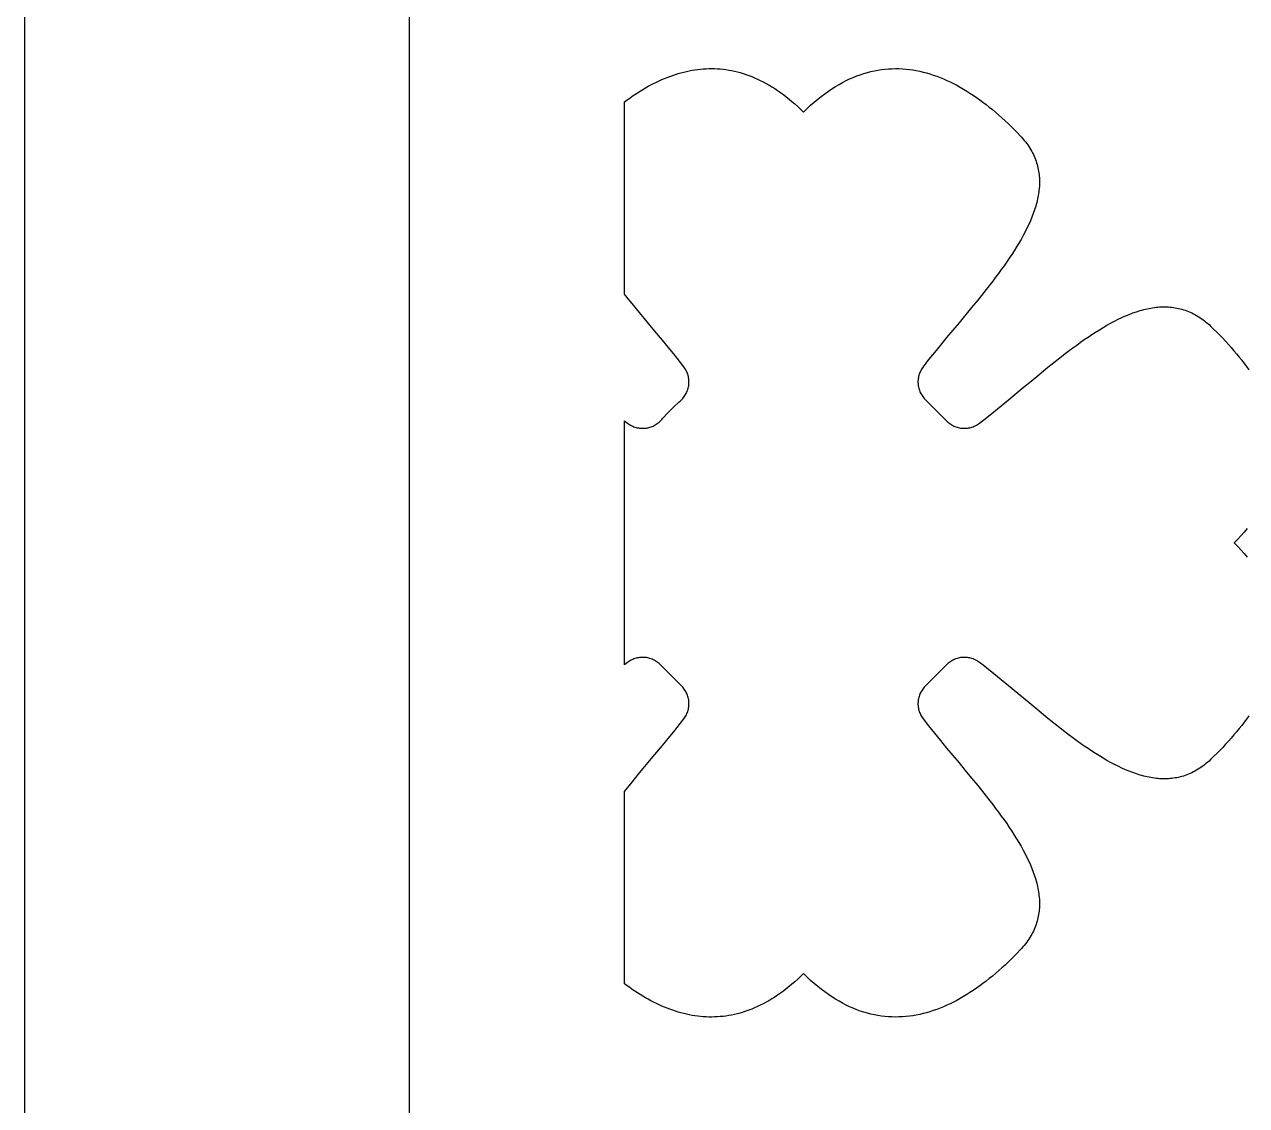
# Model space of a CAD drawing. Extents: x -1268 to 1319, y -900 to 956.
# Drawn here: x -1218.5 to -934.5, y -397.6 to -146.3 of the extents above; entities that cross this region are included whole.
import ezdxf

# ---------------------------------------------------------------- set-up
doc = ezdxf.new("R2010")
doc.units = 0
doc.layers.add('DIMENSIONS', color=253, linetype='CONTINUOUS')
doc.layers.add('LAYER_1', color=7, linetype='CONTINUOUS')

msp = doc.modelspace()

# ---------------------------------------------------------------- linework, layer by layer
at = {"layer": 'DIMENSIONS'}
msp.add_lwpolyline([(-1218.53, -16.66), (-1218.53, -879.77)], dxfattribs=at)
at = {"layer": 'LAYER_1'}
msp.add_lwpolyline([(-1129.08, -900), (-679.08, -900), (-679.08, 900), (-1129.08, 900)], close=True, dxfattribs=at)
for points in [[(-933.98, -307), (-934.52, -307.75), (-935.07, -308.49), (-935.64, -309.24), (-936.22, -309.98), (-936.82, -310.71), (-937.44, -311.45), (-938.07, -312.18), (-938.72, -312.9), (-939.38, -313.62), (-940.05, -314.34), (-940.74, -315.05), (-941.44, -315.76), (-942.16, -316.47), (-942.89, -317.17), (-943.24, -317.5), (-943.59, -317.81), (-943.95, -318.11), (-944.31, -318.4), (-944.67, -318.67), (-945.04, -318.93), (-945.4, -319.18), (-945.77, -319.42), (-946.14, -319.64), (-946.51, -319.85), (-946.88, -320.05), (-947.26, -320.23), (-947.63, -320.41), (-948.01, -320.57), (-948.39, -320.72), (-948.78, -320.85), (-949.16, -320.98), (-949.55, -321.09), (-949.93, -321.2), (-950.32, -321.29), (-950.71, -321.37), (-951.11, -321.44), (-951.5, -321.5), (-951.9, -321.55), (-952.29, -321.59), (-952.69, -321.61), (-953.09, -321.63), (-953.49, -321.64), (-953.9, -321.64), (-954.3, -321.63), (-954.71, -321.6), (-955.11, -321.57), (-955.52, -321.53), (-955.93, -321.48), (-956.34, -321.42), (-956.76, -321.35), (-957.17, -321.28), (-957.58, -321.19), (-958, -321.09), (-958.42, -320.99), (-958.84, -320.88), (-959.26, -320.76), (-960.1, -320.5), (-960.94, -320.2), (-961.79, -319.88), (-962.65, -319.52), (-963.51, -319.14), (-964.37, -318.73), (-965.23, -318.3), (-966.1, -317.84), (-966.97, -317.35), (-967.84, -316.85), (-968.71, -316.32), (-969.59, -315.77), (-970.46, -315.21), (-971.34, -314.62), (-972.22, -314.02), (-973.11, -313.4), (-973.99, -312.77), (-974.87, -312.12), (-975.76, -311.46), (-976.64, -310.79), (-977.52, -310.11), (-979.29, -308.71), (-981.06, -307.29), (-982.82, -305.85), (-986.33, -302.93), (-989.8, -300.04), (-991.52, -298.62), (-993.22, -297.23), (-994.91, -295.89), (-995.75, -295.23), (-996.59, -294.59), (-996.82, -294.42), (-997.06, -294.26), (-997.3, -294.12), (-997.55, -293.99), (-997.8, -293.87), (-998.06, -293.77), (-998.32, -293.68), (-998.58, -293.6), (-998.85, -293.54), (-999.12, -293.49), (-999.38, -293.45), (-999.65, -293.42), (-999.92, -293.41), (-1000.19, -293.41), (-1000.46, -293.42), (-1000.73, -293.44), (-1001, -293.48), (-1001.26, -293.52), (-1001.53, -293.58), (-1001.79, -293.66), (-1002.04, -293.74), (-1002.3, -293.84), (-1002.55, -293.95), (-1002.79, -294.07), (-1003.03, -294.2), (-1003.27, -294.35), (-1003.49, -294.5), (-1003.72, -294.67), (-1003.93, -294.85), (-1004.14, -295.05), (-1004.34, -295.25), (-1004.53, -295.47), (-1008.81, -299.75), (-1009.03, -299.94), (-1009.23, -300.14), (-1009.42, -300.35), (-1009.6, -300.56), (-1009.77, -300.78), (-1009.93, -301.01), (-1010.07, -301.25), (-1010.21, -301.48), (-1010.33, -301.73), (-1010.44, -301.98), (-1010.53, -302.23), (-1010.62, -302.49), (-1010.69, -302.75), (-1010.75, -303.01), (-1010.8, -303.28), (-1010.84, -303.54), (-1010.86, -303.81), (-1010.87, -304.08), (-1010.87, -304.35), (-1010.86, -304.62), (-1010.83, -304.89), (-1010.79, -305.16), (-1010.74, -305.43), (-1010.67, -305.69), (-1010.6, -305.96), (-1010.51, -306.22), (-1010.4, -306.47), (-1010.29, -306.73), (-1010.16, -306.97), (-1010.01, -307.22), (-1009.86, -307.46), (-1009.69, -307.69), (-1008.39, -309.36), (-1007.04, -311.05), (-1005.66, -312.76), (-1004.24, -314.48), (-1001.34, -317.95), (-999.88, -319.7), (-998.43, -321.46), (-996.98, -323.22), (-995.56, -324.98), (-994.17, -326.75), (-993.49, -327.64), (-992.82, -328.52), (-992.16, -329.4), (-991.51, -330.29), (-990.87, -331.17), (-990.26, -332.05), (-989.65, -332.93), (-989.07, -333.81), (-988.5, -334.69), (-987.96, -335.57), (-987.43, -336.44), (-986.92, -337.31), (-986.44, -338.18), (-985.98, -339.05), (-985.55, -339.91), (-985.14, -340.77), (-984.75, -341.63), (-984.4, -342.48), (-984.08, -343.33), (-983.78, -344.18), (-983.52, -345.02), (-983.4, -345.44), (-983.29, -345.86), (-983.18, -346.28), (-983.09, -346.69), (-983, -347.11), (-982.92, -347.52), (-982.86, -347.93), (-982.8, -348.34), (-982.75, -348.75), (-982.71, -349.16), (-982.67, -349.57), (-982.65, -349.98), (-982.64, -350.38), (-982.64, -350.78), (-982.64, -351.19), (-982.66, -351.59), (-982.69, -351.98), (-982.73, -352.38), (-982.78, -352.78), (-982.84, -353.17), (-982.91, -353.56), (-982.99, -353.95), (-983.08, -354.34), (-983.18, -354.73), (-983.3, -355.12), (-983.42, -355.5), (-983.56, -355.88), (-983.71, -356.26), (-983.87, -356.64), (-984.04, -357.02), (-984.23, -357.4), (-984.43, -357.77), (-984.64, -358.14), (-984.86, -358.51), (-985.1, -358.88), (-985.34, -359.24), (-985.6, -359.6), (-985.88, -359.97), (-986.17, -360.33), (-986.47, -360.68), (-986.78, -361.04), (-987.11, -361.39), (-987.81, -362.12), (-988.51, -362.83), (-989.22, -363.54), (-989.94, -364.23), (-990.65, -364.9), (-991.38, -365.56), (-992.1, -366.21), (-992.83, -366.84), (-993.56, -367.46), (-994.3, -368.06), (-995.04, -368.64), (-995.78, -369.21), (-996.53, -369.76), (-997.28, -370.29), (-998.03, -370.81), (-998.79, -371.31), (-999.55, -371.79), (-1000.31, -372.25), (-1001.08, -372.69), (-1001.85, -373.12), (-1002.62, -373.52), (-1003.4, -373.9), (-1004.17, -374.27), (-1004.95, -374.61), (-1005.74, -374.93), (-1006.52, -375.23), (-1007.31, -375.5), (-1008.1, -375.76), (-1008.89, -375.99), (-1009.69, -376.2), (-1010.48, -376.38), (-1011.28, -376.55), (-1012.08, -376.68), (-1012.88, -376.8), (-1013.69, -376.88), (-1014.49, -376.95), (-1015.3, -376.98), (-1016.11, -376.99), (-1016.92, -376.98), (-1017.74, -376.94), (-1018.55, -376.87), (-1019.36, -376.77), (-1020.18, -376.64), (-1021, -376.49), (-1021.82, -376.31), (-1022.64, -376.1), (-1023.46, -375.86), (-1024.28, -375.59), (-1025.1, -375.29), (-1025.92, -374.95), (-1026.75, -374.59), (-1027.57, -374.2), (-1028.4, -373.77), (-1029.22, -373.32), (-1030.05, -372.83), (-1030.87, -372.31), (-1031.7, -371.75), (-1032.52, -371.16), (-1033.35, -370.54), (-1034.18, -369.89), (-1035, -369.19), (-1035.83, -368.47), (-1036.65, -367.71), (-1037.48, -366.91), (-1038.15, -367.56), (-1038.82, -368.18), (-1039.49, -368.79), (-1040.16, -369.36), (-1040.83, -369.92), (-1041.5, -370.45), (-1042.16, -370.96), (-1042.83, -371.45), (-1043.5, -371.92), (-1044.17, -372.36), (-1044.84, -372.79), (-1045.51, -373.19), (-1046.18, -373.57), (-1046.85, -373.93), (-1047.52, -374.26), (-1048.19, -374.58), (-1048.85, -374.88), (-1049.52, -375.15), (-1050.19, -375.41), (-1050.85, -375.65), (-1051.52, -375.86), (-1052.18, -376.06), (-1052.85, -376.24), (-1053.51, -376.39), (-1054.18, -376.53), (-1054.84, -376.65), (-1055.5, -376.76), (-1056.16, -376.84), (-1056.82, -376.9), (-1057.48, -376.95), (-1058.14, -376.98), (-1058.79, -376.99), (-1059.45, -376.99), (-1060.11, -376.97), (-1060.76, -376.93), (-1061.41, -376.87), (-1062.06, -376.8), (-1062.72, -376.71), (-1063.36, -376.6), (-1064.01, -376.48), (-1064.66, -376.34), (-1065.3, -376.19), (-1065.95, -376.02), (-1066.59, -375.84), (-1067.23, -375.64), (-1067.87, -375.43), (-1068.51, -375.2), (-1069.15, -374.96), (-1069.78, -374.7), (-1070.41, -374.43), (-1071.05, -374.15), (-1071.67, -373.85), (-1072.3, -373.54), (-1072.93, -373.21), (-1073.55, -372.87), (-1074.18, -372.52), (-1074.8, -372.16), (-1075.41, -371.78), (-1076.03, -371.4), (-1076.64, -371), (-1077.26, -370.58), (-1077.87, -370.16), (-1078.47, -369.72), (-1079.08, -369.28), (-1079.08, -324.59), (-1077.33, -322.43), (-1075.56, -320.28), (-1072, -316.01), (-1070.24, -313.9), (-1068.53, -311.81), (-1067.69, -310.77), (-1066.86, -309.74), (-1066.06, -308.71), (-1065.27, -307.69), (-1065.1, -307.46), (-1064.94, -307.22), (-1064.8, -306.97), (-1064.67, -306.73), (-1064.56, -306.47), (-1064.45, -306.22), (-1064.36, -305.96), (-1064.28, -305.69), (-1064.22, -305.43), (-1064.17, -305.16), (-1064.13, -304.89), (-1064.1, -304.62), (-1064.09, -304.35), (-1064.09, -304.08), (-1064.1, -303.81), (-1064.12, -303.54), (-1064.16, -303.28), (-1064.2, -303.01), (-1064.27, -302.75), (-1064.34, -302.49), (-1064.42, -302.23), (-1064.52, -301.98), (-1064.63, -301.73), (-1064.75, -301.48), (-1064.88, -301.25), (-1065.03, -301.01), (-1065.19, -300.78), (-1065.35, -300.56), (-1065.53, -300.35), (-1065.73, -300.14), (-1065.93, -299.94), (-1066.15, -299.75), (-1070.43, -295.47), (-1070.62, -295.25), (-1070.82, -295.05), (-1071.03, -294.85), (-1071.24, -294.67), (-1071.46, -294.5), (-1071.69, -294.35), (-1071.93, -294.2), (-1072.17, -294.07), (-1072.41, -293.95), (-1072.66, -293.84), (-1072.91, -293.74), (-1073.17, -293.66), (-1073.43, -293.58), (-1073.69, -293.52), (-1073.96, -293.48), (-1074.23, -293.44), (-1074.49, -293.42), (-1074.76, -293.41), (-1075.03, -293.41), (-1075.3, -293.42), (-1075.57, -293.45), (-1075.84, -293.49), (-1076.11, -293.54), (-1076.37, -293.6), (-1076.64, -293.68), (-1076.9, -293.77), (-1077.15, -293.87), (-1077.41, -293.99), (-1077.65, -294.12), (-1077.9, -294.26), (-1078.14, -294.42), (-1078.37, -294.59), (-1079.08, -295.14), (-1079.08, -238.46), (-1078.37, -239.01), (-1078.14, -239.18), (-1077.9, -239.33), (-1077.65, -239.48), (-1077.41, -239.61), (-1077.15, -239.72), (-1076.9, -239.82), (-1076.64, -239.91), (-1076.37, -239.99), (-1076.11, -240.06), (-1075.84, -240.11), (-1075.57, -240.15), (-1075.3, -240.17), (-1075.03, -240.19), (-1074.76, -240.19), (-1074.49, -240.18), (-1074.23, -240.16), (-1073.96, -240.12), (-1073.69, -240.07), (-1073.43, -240.01), (-1073.17, -239.94), (-1072.91, -239.85), (-1072.66, -239.76), (-1072.41, -239.65), (-1072.17, -239.53), (-1071.93, -239.39), (-1071.69, -239.25), (-1071.46, -239.09), (-1071.24, -238.92), (-1071.03, -238.74), (-1070.82, -238.55), (-1070.62, -238.35), (-1070.43, -238.13), (-1070.27, -237.94), (-1069.02, -236.57), (-1067.7, -235.26), (-1066.34, -234.01), (-1066.15, -233.85), (-1065.93, -233.66), (-1065.73, -233.46), (-1065.53, -233.25), (-1065.35, -233.03), (-1065.19, -232.81), (-1065.03, -232.58), (-1064.88, -232.35), (-1064.75, -232.11), (-1064.63, -231.87), (-1064.52, -231.62), (-1064.42, -231.36), (-1064.34, -231.11), (-1064.27, -230.85), (-1064.2, -230.58), (-1064.16, -230.32), (-1064.12, -230.05), (-1064.1, -229.78), (-1064.09, -229.51), (-1064.09, -229.24), (-1064.1, -228.97), (-1064.13, -228.7), (-1064.17, -228.44), (-1064.22, -228.17), (-1064.28, -227.9), (-1064.36, -227.64), (-1064.45, -227.38), (-1064.56, -227.12), (-1064.67, -226.87), (-1064.8, -226.62), (-1064.94, -226.38), (-1065.1, -226.14), (-1065.27, -225.91), (-1066.06, -224.89), (-1066.86, -223.86), (-1067.69, -222.83), (-1068.53, -221.79), (-1070.24, -219.69), (-1072, -217.58), (-1075.56, -213.31), (-1077.33, -211.16), (-1078.21, -210.08), (-1079.08, -209), (-1079.08, -164.32), (-1078.47, -163.87), (-1077.87, -163.44), (-1077.26, -163.01), (-1076.64, -162.6), (-1076.03, -162.2), (-1075.41, -161.81), (-1074.8, -161.44), (-1074.18, -161.07), (-1073.55, -160.72), (-1072.93, -160.39), (-1072.3, -160.06), (-1071.67, -159.75), (-1071.05, -159.45), (-1070.41, -159.17), (-1069.78, -158.9), (-1069.15, -158.64), (-1068.51, -158.4), (-1067.87, -158.17), (-1067.23, -157.96), (-1066.59, -157.76), (-1065.95, -157.57), (-1065.3, -157.41), (-1064.66, -157.25), (-1064.01, -157.11), (-1063.36, -156.99), (-1062.72, -156.89), (-1062.06, -156.8), (-1061.41, -156.73), (-1060.76, -156.67), (-1060.11, -156.63), (-1059.45, -156.61), (-1058.79, -156.6), (-1058.14, -156.61), (-1057.48, -156.64), (-1056.82, -156.69), (-1056.16, -156.76), (-1055.5, -156.84), (-1054.84, -156.94), (-1054.18, -157.06), (-1053.51, -157.2), (-1052.85, -157.36), (-1052.18, -157.54), (-1051.52, -157.73), (-1050.85, -157.95), (-1050.19, -158.19), (-1049.52, -158.44), (-1048.85, -158.72), (-1048.19, -159.02), (-1047.52, -159.33), (-1046.85, -159.67), (-1046.18, -160.03), (-1045.51, -160.41), (-1044.84, -160.81), (-1044.17, -161.23), (-1043.5, -161.68), (-1042.83, -162.14), (-1042.16, -162.63), (-1041.5, -163.14), (-1040.83, -163.68), (-1040.16, -164.23), (-1039.49, -164.81), (-1038.82, -165.41), (-1038.15, -166.04), (-1037.48, -166.69), (-1036.65, -165.89), (-1035.83, -165.13), (-1035, -164.4), (-1034.18, -163.71), (-1033.35, -163.05), (-1032.52, -162.43), (-1031.7, -161.84), (-1030.87, -161.29), (-1030.05, -160.77), (-1029.22, -160.28), (-1028.4, -159.82), (-1027.57, -159.4), (-1026.75, -159), (-1025.92, -158.64), (-1025.1, -158.31), (-1024.28, -158.01), (-1023.46, -157.74), (-1022.64, -157.5), (-1021.82, -157.29), (-1021, -157.11), (-1020.18, -156.95), (-1019.36, -156.83), (-1018.55, -156.73), (-1017.74, -156.66), (-1016.92, -156.62), (-1016.11, -156.6), (-1015.3, -156.61), (-1014.49, -156.65), (-1013.69, -156.71), (-1012.88, -156.8), (-1012.08, -156.91), (-1011.28, -157.05), (-1010.48, -157.21), (-1009.69, -157.4), (-1008.89, -157.61), (-1008.1, -157.84), (-1007.31, -158.09), (-1006.52, -158.37), (-1005.74, -158.67), (-1004.95, -158.99), (-1004.17, -159.33), (-1003.4, -159.69), (-1002.62, -160.08), (-1001.85, -160.48), (-1001.08, -160.9), (-1000.31, -161.35), (-999.55, -161.81), (-998.79, -162.29), (-998.03, -162.79), (-997.28, -163.3), (-996.53, -163.84), (-995.78, -164.39), (-995.04, -164.96), (-994.3, -165.54), (-993.56, -166.14), (-992.83, -166.76), (-992.1, -167.39), (-991.38, -168.03), (-990.65, -168.7), (-989.94, -169.37), (-989.22, -170.06), (-988.51, -170.76), (-987.81, -171.48), (-987.11, -172.21), (-986.78, -172.56), (-986.47, -172.91), (-986.17, -173.27), (-985.88, -173.63), (-985.6, -173.99), (-985.34, -174.35), (-985.1, -174.72), (-984.86, -175.09), (-984.64, -175.46), (-984.43, -175.83), (-984.23, -176.2), (-984.04, -176.58), (-983.87, -176.95), (-983.71, -177.33), (-983.56, -177.71), (-983.42, -178.09), (-983.3, -178.48), (-983.18, -178.86), (-983.08, -179.25), (-982.99, -179.64), (-982.91, -180.03), (-982.84, -180.42), (-982.78, -180.82), (-982.73, -181.21), (-982.69, -181.61), (-982.66, -182.01), (-982.64, -182.41), (-982.64, -182.81), (-982.64, -183.22), (-982.65, -183.62), (-982.67, -184.03), (-982.71, -184.43), (-982.75, -184.84), (-982.8, -185.25), (-982.86, -185.66), (-982.92, -186.08), (-983, -186.49), (-983.09, -186.9), (-983.18, -187.32), (-983.29, -187.74), (-983.4, -188.16), (-983.52, -188.58), (-983.78, -189.42), (-984.08, -190.26), (-984.4, -191.11), (-984.75, -191.97), (-985.14, -192.83), (-985.55, -193.69), (-985.98, -194.55), (-986.44, -195.42), (-986.92, -196.29), (-987.43, -197.16), (-987.96, -198.03), (-988.5, -198.91), (-989.07, -199.78), (-989.65, -200.66), (-990.26, -201.54), (-990.87, -202.43), (-991.51, -203.31), (-992.16, -204.19), (-992.82, -205.08), (-993.49, -205.96), (-994.17, -206.84), (-995.56, -208.61), (-996.98, -210.38), (-998.43, -212.14), (-1001.34, -215.65), (-1004.24, -219.12), (-1005.66, -220.84), (-1007.04, -222.54), (-1008.39, -224.23), (-1009.05, -225.07), (-1009.69, -225.91), (-1009.86, -226.14), (-1010.01, -226.38), (-1010.16, -226.62), (-1010.29, -226.87), (-1010.4, -227.12), (-1010.51, -227.38), (-1010.6, -227.64), (-1010.67, -227.9), (-1010.74, -228.17), (-1010.79, -228.44), (-1010.83, -228.7), (-1010.86, -228.97), (-1010.87, -229.24), (-1010.87, -229.51), (-1010.86, -229.78), (-1010.84, -230.05), (-1010.8, -230.32), (-1010.75, -230.58), (-1010.69, -230.85), (-1010.62, -231.11), (-1010.53, -231.36), (-1010.44, -231.62), (-1010.33, -231.87), (-1010.21, -232.11), (-1010.07, -232.35), (-1009.93, -232.58), (-1009.77, -232.81), (-1009.6, -233.03), (-1009.42, -233.25), (-1009.23, -233.46), (-1009.03, -233.66), (-1008.81, -233.85), (-1004.53, -238.13), (-1004.34, -238.35), (-1004.14, -238.55), (-1003.93, -238.74), (-1003.72, -238.92), (-1003.49, -239.09), (-1003.27, -239.25), (-1003.03, -239.39), (-1002.79, -239.53), (-1002.55, -239.65), (-1002.3, -239.76), (-1002.04, -239.85), (-1001.79, -239.94), (-1001.53, -240.01), (-1001.26, -240.07), (-1001, -240.12), (-1000.73, -240.16), (-1000.46, -240.18), (-1000.19, -240.19), (-999.92, -240.19), (-999.65, -240.17), (-999.38, -240.15), (-999.12, -240.11), (-998.85, -240.06), (-998.58, -239.99), (-998.32, -239.91), (-998.06, -239.82), (-997.8, -239.72), (-997.55, -239.61), (-997.3, -239.48), (-997.06, -239.33), (-996.82, -239.18), (-996.59, -239.01), (-994.91, -237.71), (-993.22, -236.36), (-991.52, -234.97), (-989.8, -233.56), (-986.33, -230.66), (-984.58, -229.2), (-982.82, -227.75), (-981.06, -226.3), (-979.29, -224.88), (-977.52, -223.49), (-976.64, -222.81), (-975.76, -222.13), (-974.87, -221.47), (-973.99, -220.83), (-973.11, -220.19), (-972.22, -219.58), (-971.34, -218.97), (-970.46, -218.39), (-969.59, -217.82), (-968.71, -217.27), (-967.84, -216.75), (-966.97, -216.24), (-966.1, -215.76), (-965.23, -215.3), (-964.37, -214.86), (-963.51, -214.46), (-962.65, -214.07), (-961.79, -213.72), (-960.94, -213.39), (-960.1, -213.1), (-959.26, -212.84), (-958.84, -212.72), (-958.42, -212.6), (-958, -212.5), (-957.58, -212.41), (-957.17, -212.32), (-956.76, -212.24), (-956.34, -212.18), (-955.93, -212.12), (-955.52, -212.07), (-955.11, -212.02), (-954.71, -211.99), (-954.3, -211.97), (-953.9, -211.96), (-953.49, -211.96), (-953.09, -211.96), (-952.69, -211.98), (-952.29, -212.01), (-951.9, -212.05), (-951.5, -212.1), (-951.11, -212.16), (-950.71, -212.23), (-950.32, -212.31), (-949.93, -212.4), (-949.55, -212.5), (-949.16, -212.62), (-948.78, -212.74), (-948.39, -212.88), (-948.01, -213.03), (-947.63, -213.19), (-947.26, -213.36), (-946.88, -213.55), (-946.51, -213.75), (-946.14, -213.96), (-945.77, -214.18), (-945.4, -214.41), (-945.04, -214.66), (-944.67, -214.92), (-944.31, -215.2), (-943.95, -215.49), (-943.59, -215.79), (-943.24, -216.1), (-942.89, -216.43), (-942.16, -217.13), (-941.44, -217.83), (-940.74, -218.54), (-940.05, -219.26), (-939.38, -219.97), (-938.72, -220.7), (-938.07, -221.42), (-937.44, -222.15), (-936.82, -222.88), (-936.22, -223.62), (-935.64, -224.36), (-935.07, -225.1), (-934.52, -225.85), (-933.98, -226.6)], [(-934.39, -263.49), (-935.08, -264.32), (-935.81, -265.15), (-936.57, -265.97), (-937.37, -266.8), (-936.57, -267.62), (-935.81, -268.45), (-935.08, -269.28), (-934.39, -270.1)]]:
    msp.add_lwpolyline(points, dxfattribs=at)

doc.saveas('drawing.dxf')
